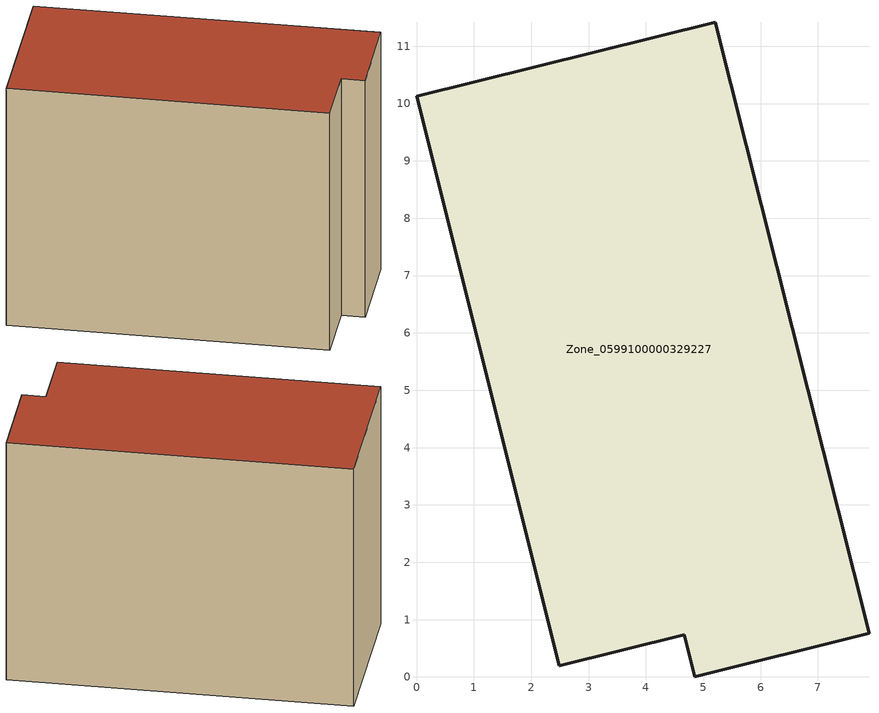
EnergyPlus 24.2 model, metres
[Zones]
Zone_0599100000329227
 floor ground (C_G): 0,10.13 5.21,11.42 7.89,0.76 4.85,0 4.67,0.74 2.49,0.19 z0
 wall outside (C_F): 5.21,11.42 0,10.13 2.49,0.19 4.67,0.74 4.85,0 7.89,0.76 5.21,11.42 z0:8.47
 roof outside (C_R): 7.89,0.76 5.21,11.42 0,10.13 2.49,0.19 4.67,0.74 4.85,0 z8.47
[BUILDING]
Pand.0599100000329227: North Axis=0; Terrain=City; Loads Convergence Tolerance Value=0.04; Temperature Convergence Tolerance Value=0.4; Solar Distribution=FullExterior; Maximum Number of Warmup Days=25; Minimum Number of Warmup Days=1
[Site:Location]
Rotterdam.The.Hague.AP_ZH_NLD Design_Conditions: Latitude=51.96; Longitude=4.45; Time Zone=1; Elevation=-4.5
[SITE:GROUNDTEMPERATURE:BUILDINGSURFACE]
18, 18, 18, 18, 18, 18, 18, 18, 18, 18, 18, 18
[MATERIAL] Thermal Absorptance=0.9; Solar Absorptance=0.7; Visible Absorptance=0.7
Name | Roughness | Thickness | Conductivity | Density | Specific Heat
G.TI.1975-1991 | MediumSmooth | 0.15 | 0.288461 | 540 | 1210
F.TI.1975-1991 | Rough | 0.3 | 0.230769 | 1920 | 840
R.TI.1975-1991 | MediumRough | 0.2 | 0.153846 | 1500 | 1000
[CONSTRUCTION]
C_G: G.TI.1975-1991
C_F: F.TI.1975-1991
C_R: R.TI.1975-1991
[ZONE]
Zone_0599100000329227: Type=1; Multiplier=1; Ceiling Height=Autocalculate; Volume=Autocalculate; Floor Area=autocalculate; Part of Total Floor Area=Yes
[ZONEINFILTRATION:DESIGNFLOWRATE]
Infil_Zone_0599100000329227: Zone or ZoneList or Space or SpaceList=Zone_0599100000329227; Schedule=AlwaysOn; Design Flow Rate Calculation Method=Flow/Area; Flow Rate per Floor Area=0.003; Constant Term Coefficient=1; Temperature Term Coefficient=0; Velocity Term Coefficient=0; Velocity Squared Term Coefficient=0
[HVACTEMPLATE:ZONE:IDEALLOADSAIRSYSTEM]
Zone_0599100000329227: Maximum Heating Supply Air Temperature=50; Minimum Cooling Supply Air Temperature=13; Maximum Heating Supply Air Humidity Ratio=0.0156; Minimum Cooling Supply Air Humidity Ratio=0.0077; Heating Limit=NoLimit; Cooling Limit=NoLimit; Dehumidification Control Type=ConstantSensibleHeatRatio; Cooling Sensible Heat Ratio=0.7; Dehumidification Setpoint=60; Humidification Control Type=None; Humidification Setpoint=30; Outdoor Air Method=None; Outdoor Air Flow Rate per Person=0.00944; Outdoor Air Flow Rate per Zone Floor Area=0; Outdoor Air Flow Rate per Zone=0; Demand Controlled Ventilation Type=None; Outdoor Air Economizer Type=NoEconomizer; Heat Recovery Type=None; Sensible Heat Recovery Effectiveness=0.7; Latent Heat Recovery Effectiveness=0.65
[ZONECONTROL:THERMOSTAT]
ThermostatControl_Zone_0599100000329227: Zone or ZoneList=Zone_0599100000329227; Control Type Schedule=DualSetpointControlType; Control 1=Thermostat_Zone_0599100000329227; Temperature Difference Between Cutout And Setpoint=0
[THERMOSTATSETPOINT:DUALSETPOINT]
Thermostat_Zone_0599100000329227: Heating Setpoint Temperature Schedule=HeatingSetpoint_Zone_0599100000329227; Cooling Setpoint Temperature Schedule=CoolingSetpoint_Zone_0599100000329227
[SCHEDULE:COMPACT]
HeatingSetpoint_Zone_0599100000329227: Through: 12/31, For: AllDays, Until: 24:00, 21
CoolingSetpoint_Zone_0599100000329227: Through: 12/31, For: AllDays, Until: 24:00, 24
DualSetpointControlType: Through: 12/31, For: AllDays, Until: 24:00, 4
AlwaysOn: Through: 12/31, For: AllDays, Until: 24:00, 1
